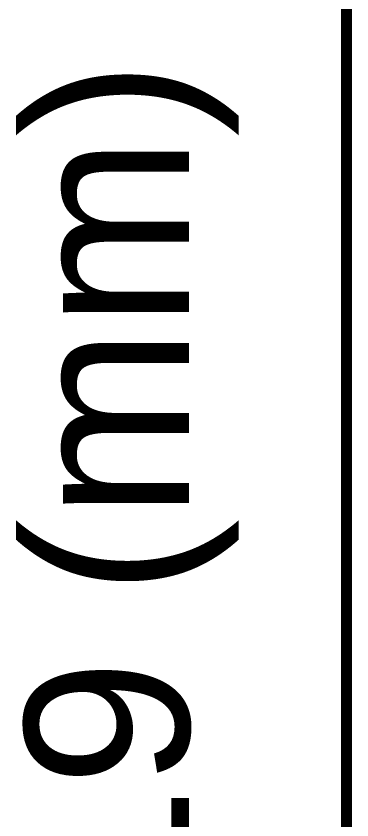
# Model space of a CAD drawing. Header units: inches. Extents: x -17 to 443, y -40 to 218.
# Drawn here: x 71.1 to 78.89, y -2.74 to 15.91 of the extents above; entities that cross this region are included whole.
import ezdxf

# ---------------------------------------------------------------- set-up
doc = ezdxf.new("R2010")
doc.units = ezdxf.units.IN
doc.layers.add('Dimension', color=6, linetype='Continuous')
doc.styles.add('Arial', font='', dxfattribs={"height": 0.2})
doc.styles.get('Arial').set_extended_font_data('Arial')

msp = doc.modelspace()

# ---------------------------------------------------------------- linework, layer by layer
at = {"layer": 'Dimension', "const_width": 0.254}
for points in [[(78.765, 3.567), (78.765, 27.159)], [(78.765, -20.026), (78.765, 3.567)]]:
    msp.add_lwpolyline(points, dxfattribs=at)
at = {"layer": 'Dimension', "const_width": 0.127}
msp.add_lwpolyline([(78.702, 3.567, 1), (78.829, 3.567, 1)], format="xyb", close=True, dxfattribs=at)
msp.add_lwpolyline([(78.702, 3.567, 1), (78.829, 3.567, 1)], format="xyb", close=True, dxfattribs=at)

# ---------------------------------------------------------------- texts
at = {"layer": 'Dimension', "style": 'Arial'}
msp.add_text('47.19 (mm)', height=3.81, rotation=90, dxfattribs=at).set_placement((75.118, -12.325))

doc.saveas('drawing.dxf')
